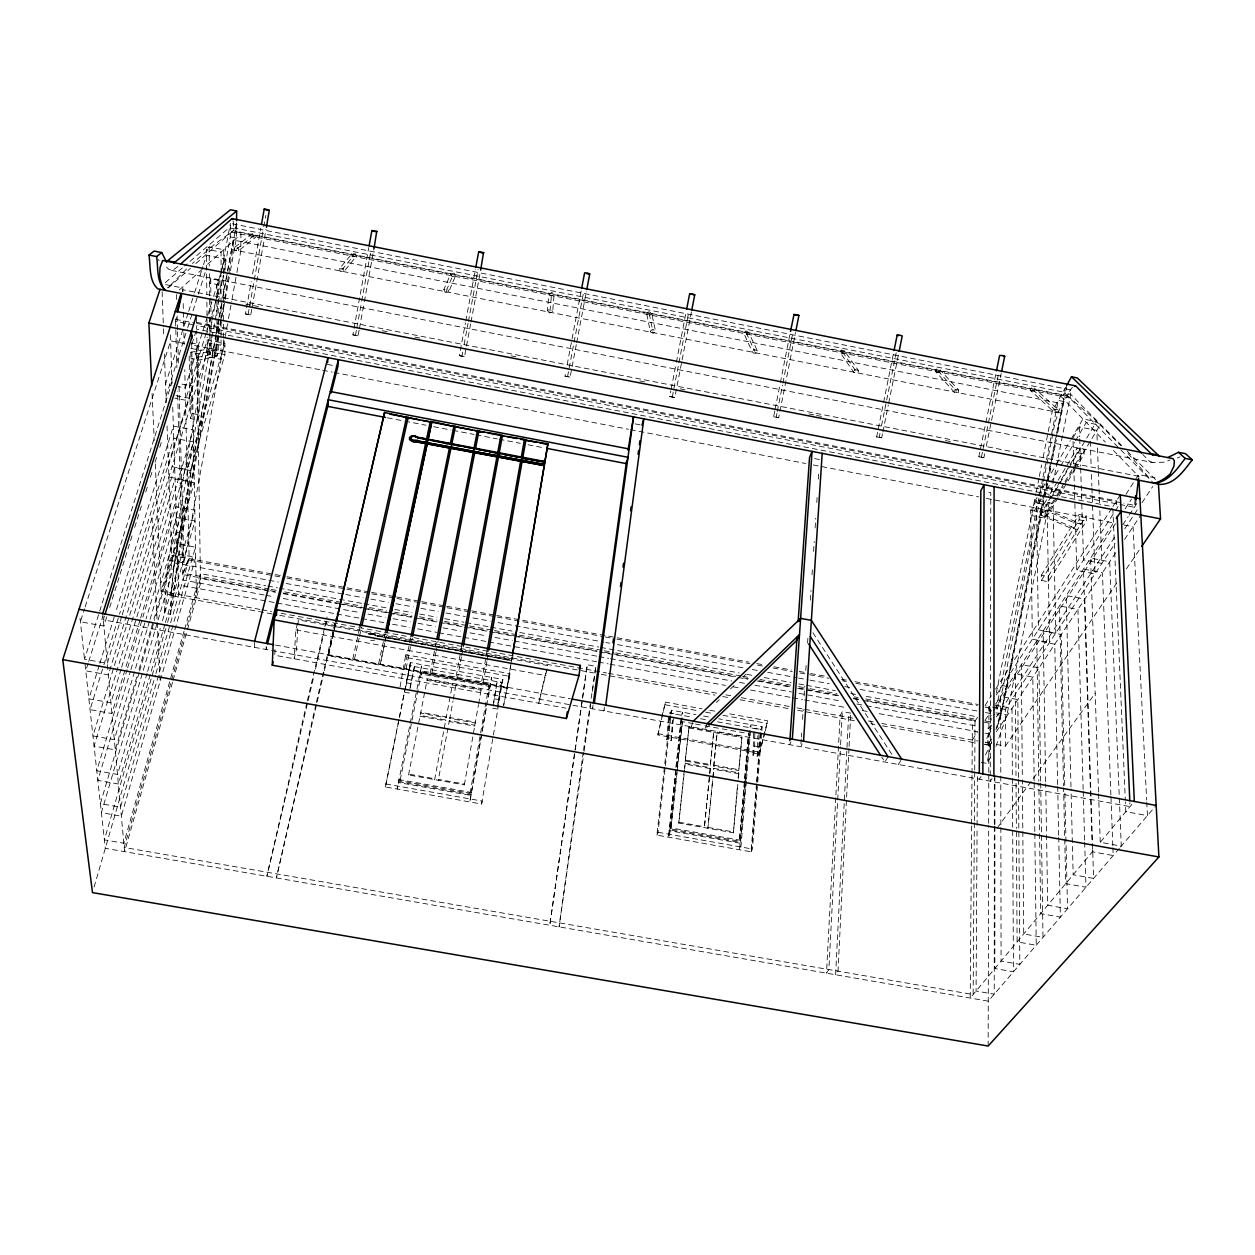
<?xml version="1.0" encoding="UTF-8"?>
<svg xmlns="http://www.w3.org/2000/svg" width="1255" height="1255" viewBox="0 0 1255 1255"><rect width="100%" height="100%" fill="white"/><g stroke="black" fill="none" stroke-linecap="round" stroke-linejoin="round"><path stroke-width="0.75" stroke-dasharray="5 3.75" d="M221.053 322.284L221.053 359.338L207.357 356.702L207.185 337.156M221.053 320.339L221.068 304.745M221.068 302.784L221.068 275.488M221.068 273.543L221.084 252.098L206.432 249.212L206.824 294.156M994.321 826.48L994.242 994.195L976.076 991.042L977.08 827.28M994.321 824.535L994.337 777.724M994.886 826.151L994.854 968.546L1013.46 971.794L1012.675 829.335M994.901 824.19L994.901 777.378M223.547 339.838L223.531 345.721L209.836 343.07L207.357 356.702M223.547 337.877L223.61 304.573M223.61 302.612L223.672 275.174M223.672 273.229L223.719 249.714L209.177 246.843L206.432 249.212M168.892 477.041L187.356 480.508L224.896 354.741L224.927 343.384L207.216 339.948L168.484 466.06L187.089 469.558L224.927 343.384M225.131 269.778L225.163 258.969L206.479 255.298L203.514 264.632M774.759 411.075L773.629 416.833L778.68 417.742L795.529 332.528M988.156 1046.043L988.673 825.194M988.673 823.249L988.783 774.366M988.799 772.405L988.94 706.408L991.074 703.114M223.672 273.292L230.308 236.866L230.387 223.421L1070.578 389.85L1070.703 394.368L1050.09 498M977.08 825.335L977.394 774.649M971.59 826.041L970.225 998.039L1094.595 849.07M971.605 824.08L971.998 775.214M972.013 773.268L972.39 725.264L977.755 716.919L864.224 695.992M974.351 822.668L973.143 994.556L124.214 847.47L171.135 681.92M974.366 820.723L974.711 771.888M974.711 769.927L975.057 721.107L863.299 700.525M1066.562 385.614L1066.656 389.003L1063.079 395.388L235.469 231.689L236.552 221.084M230.449 270.656L236.395 238.073L236.536 222.919M753.628 732.983L753.078 755.369L757.377 756.153L758.93 746.851L759.055 732.653M753.078 755.369L754.647 746.066L754.804 731.885M547.337 310.487L549.627 313.028L552.686 311.538L554.098 294.36L551.933 292.446L549.015 293.874L547.337 310.487L550.412 308.997L552.686 311.538M549.015 293.874L551.18 296.29L554.098 294.878M757.377 756.153L757.832 735.618M254.483 647.36L254.639 641.258M266.233 646.435L266.123 649.478L267.08 645.666M646.717 313.703L648.992 311.726L651.627 313.17L655.534 331.273L653.118 333.344L650.341 331.822L646.717 313.703L649.494 315.664L651.784 313.687M650.184 331.289L652.584 329.218L655.534 331.273M275.018 649.572L274.767 655.267L565.88 708.149M849.008 748.294L838.026 971.135L835.626 974.743L848.49 717.342L850.749 713.107L842.325 711.569L840.113 715.805L835.877 795.733M849.102 746.349L850.749 713.107M835.783 797.694L826.496 973.158L828.865 969.55L840.489 746.741M840.599 744.795L842.325 711.569M668.413 717.452L666.86 739.76L671.19 740.544L673.606 717.091M297.498 623.202L295.866 629.885L294.141 658.781L296.541 648.898L298.314 619.86L547.682 665.558L546.207 671.111M801.286 738.897L800.768 746.709L802.165 743.964M801.412 736.936L801.678 733.03M802.573 719.366L803.216 709.593M804.11 695.929L804.737 686.156M805.773 670.531L806.275 662.718M807.561 643.172L807.953 637.32M810.385 600.204L811.012 590.43M812.048 574.806L812.55 566.993M813.585 551.369L814.228 541.595M815.123 527.931L815.75 518.158M816.785 502.533L817.287 494.721M818.323 479.081L818.825 471.268M671.19 740.544L672.555 720.103M765.377 730.896L767.558 720.778L727.1 713.389M670.17 715.162L656.898 835.108L751.055 851.816L756.451 783.967M756.592 782.038L760.765 729.704L762.13 726.723L718.77 718.817M751.463 851.016L756.843 783.151M757 781.206L760.844 732.732M751.055 851.816L752.467 849.039L761.675 732.559M761.832 730.614L762.13 726.723M745.282 784.783L740.481 842.45L669.511 829.837M745.439 782.853L749.439 734.803M746.396 781.002L740.921 847L739.556 849.776L749.706 727.68L751.055 724.715L746.552 779.057M677.151 769.566L670.829 828.959L739.383 841.148L748.357 733.689M744.733 780.83L739.383 841.148M744.905 778.916L748.749 732.842M684.32 769.754L678.767 823.076L733.406 832.802L737.485 785.144M738.144 777.52L741.956 736.685L717.233 732.198L716.872 733.045L713.75 766.083L738.74 770.586L741.956 736.685M733.406 832.802L738.207 780.5M738.364 778.586L738.85 772.876L713.828 768.358L707.898 828.253L712.746 779.794M507.13 687.081L506.847 688.242L328.418 655.769L336.026 622.151M218.558 335.838L181.63 538.552L170.586 614.37L164.593 613.271L175.559 537.438L223.312 275.221M550.019 311.005L551.557 294.376M712.934 777.896L713.828 768.358M713.75 766.083L717.233 732.198M709.969 768.562L684.901 764.044L685.246 763.197L710.33 767.731L704.337 827.625L709.608 775.355M689.011 727.069L685.23 760.922L710.267 765.44L713.781 731.571L689.011 727.069L684.508 767.856M709.797 773.441L710.33 767.731M710.267 765.44L713.781 731.571M678.767 823.076L684.461 770.821M684.665 768.923L685.246 763.197M675.708 769.441L668.476 837.163L669.668 834.355L676.068 774.257M675.927 767.495L681.496 715.256L682.673 712.244L676.9 766.507M668.821 836.363L676.053 768.593M676.257 766.664L681.418 718.268M677.355 767.636L682.234 721.656L694.141 723.711M677.073 772.562L670.829 828.959M677.276 770.648L682.579 720.794M352.781 658.969L360.012 626.543M354.428 659.267L359.087 638.293M1135.195 499.474L1134.332 507.255L196.706 325.469M1136.12 499.678L1135.477 505.53L1123.931 503.286M656.898 835.108L658.059 832.285L670.892 716.025M671.111 714.079L671.535 710.205L695.976 714.66M764.875 732.763L759.448 753.329L657.918 734.928L665.448 702.125L702.047 708.824M375.449 635.626L510.926 659.832L377.347 635.987M378.634 663.691L385.489 631.845M604.408 707.02L603.89 710.895L604.8 708.055M211.875 321.908L168.499 560.059L165.252 589.521L164.593 613.271M583.246 752.247L559.071 926.865L583.873 753.188M583.512 750.317L595.874 666.327L587.293 664.758L549.753 925.249L575.025 751.588M584.14 751.259L590.54 704.934M592.407 691.411L593.474 683.693M593.741 681.763L595.874 666.327M593.066 704.981L592.548 708.84L593.442 705.985M575.292 749.659L582.383 699.49M582.649 697.56L587.293 664.758M385.834 783.967L482.249 801.082L481.559 804.016L385.395 786.948L398.886 719.476M404.439 668.382L410.683 637.822M406.071 668.68L412.299 638.12M399.576 716.887L410.416 662.577L502.879 679.441L498.768 702.894M545.705 672.947L538.756 703.224L547.164 668.915M498.172 703.208L501.529 682.171L497.2 681.371L493.56 702.675M397.694 786.069L397.223 789.05L421.79 664.648L421.272 667.817M470.28 792.438L470.092 793.286L400.078 780.845L400.22 779.983M493.168 706L497.2 681.371M497.341 707.145L501.529 682.171M421.209 674.139L421.351 673.245L400.078 780.845M449.337 720.637L449.165 721.515L474.704 726.127L474.892 725.249L449.337 720.637L438.277 780.265L438.45 779.418L464.523 784.061L464.334 784.908L408.534 774.978L408.675 774.115L434.81 778.775L434.654 779.622L445.776 719.994L420.174 715.381L420.017 716.26L445.603 720.888L445.776 719.994M506.847 688.242L512.354 655.439M512.495 654.859L506.989 687.662L328.465 655.157M509.53 676.351L509.969 673.731L405.757 654.702L405.224 657.322L509.53 676.351L503.757 704.996M481.559 804.016L498.627 704.541M446.184 717.782L446.356 716.903L420.77 712.291L420.629 713.169L446.184 717.782L452.49 684.053L427.202 679.457L427.045 680.351L481.041 690.172L481.23 689.277L456.004 684.697L455.832 685.591M430.183 673.072L436.426 641.18M431.814 673.37L435.909 652.349M470.092 793.286L488.885 685.544L488.681 686.422M486.218 708.275L469.809 801.929L491.584 677.386L487.552 700.541M1056.773 432.755L1062.844 403.812L233.163 239.987L222.872 298.172M464.334 784.908L478.469 704.777M478.657 703.898L481.23 689.277M486.893 661.495L483.159 682.72M487.113 660.161L488.807 650.514M400.063 686.893L405.757 654.702M487.207 650.216L481.528 682.422M216.189 335.493L176.422 551.541M216.535 333.626L219.201 318.723M219.531 316.856L222.543 300.039M251.769 309.248L250.718 315.036L245.494 313.938L251.267 281.544M252.631 273.919L260.789 228.19M248.114 314.44L263.425 228.708M263.77 226.81L265.809 215.374M252.114 307.334L266.06 229.226M404.675 692.242L409.083 693.042L414.511 666.311L410.15 665.511L405.836 686.752M272.068 613.946L171.935 595.592L171.527 592.768A119.288 16.66 -79.2 0 1 174.382 562.868L180.924 526.614M212.221 319.994L230.387 223.421M216.001 334.159L174.618 561.189L171.339 590.634L170.586 614.37M216.268 332.701L218.809 318.77M219.06 317.342L222.213 300.071M222.559 298.141L227.218 272.586M227.469 271.268L236.52 224.629M218.919 333.924L224.849 301.326M225.21 299.412L230.104 272.57M168.499 560.059L183.905 562.899L228.128 320.574M228.473 318.645L231.626 301.341M231.987 299.412L236.536 274.421M236.897 272.492L240.756 251.329L240.96 234.058L205.13 266.562M359.118 330.159L358.02 335.916L352.875 334.834L368.766 247.612M355.479 335.352L356.514 329.657M356.859 327.759L361.362 303.114M361.707 301.216L371.041 250.027M359.463 328.277L363.966 303.632M364.311 301.733L374.006 248.647M217.946 335.258L181.175 535.509L176.28 569.974A157.299 21.366 -79.3 0 0 174.461 586.258L171.935 595.592M218.307 333.328L220.77 319.852M221.131 317.923L224.316 300.604M224.661 298.674L233.163 247.015A27.532 4.063 -80.3 0 0 233.163 239.987M470.625 323.916L464.538 356.577L461.934 356.389L459.361 355.573L465.448 322.896M465.809 320.982L475.472 269.088M461.95 356.075L462.671 352.231M464.099 344.545L468.037 323.413M468.397 321.484L478.061 269.605M470.986 322.002L480.289 272.037M461.856 645.572L455.879 677.747M449.745 718.425L449.918 717.546L475.441 722.158L475.253 723.021L449.745 718.425L452.961 701.121M453.29 699.286L456.004 684.697M461.448 656.836L457.51 678.045M461.683 655.502L463.472 645.87M576.296 344.623L570.115 377.128L565.032 376.233L565.707 372.311M567.166 364.656L581.332 290.078M567.542 376.641L573.723 344.121M574.084 342.207L583.544 292.493M576.657 342.709L586.477 291.097M452.318 684.948L452.49 684.053M436.175 651.031L438.136 640.866M691.427 311.899L674.814 397.521L669.762 396.611L670.845 390.823M671.205 388.925L676.006 364.17M676.367 362.271L685.967 312.793M672.272 397.019L678.547 364.672M678.924 362.773L688.885 311.381M408.534 774.978L427.202 679.457M1040.081 498.643L1002.918 688.085L996.329 712.762M1040.458 496.729L1043.078 483.332M1043.454 481.418L1055.094 422.088L1059.283 409.914A26.653 7.404 -77.5 0 1 1062.844 403.812M775.119 409.177L779.998 384.563M780.359 382.665L790.101 333.422M776.155 417.256L776.908 413.46M777.269 411.562L782.524 385.05M782.885 383.152L793.003 332.026M996.329 693.027L1035.908 493.686M1036.285 491.772L1038.952 478.359M1039.328 476.445L1041.619 464.946M1043.14 457.275L1052.27 411.264L1065.668 387.199M996.141 709.075L1039.642 494.172M1040.019 492.258L1042.67 478.861M1043.062 476.947L1058.263 400.439L1063.958 401.553L1070.578 389.85M981.237 762.35L986.869 763.385L991.607 742.207M1050.451 466.185L1001.223 713.813L996.909 728.025M1050.827 464.256L1055.784 439.313M1056.177 437.383L1064.946 393.239L1064.82 388.705M995.952 729.798L1006.275 691.583L1044.568 499.098M1044.96 497.184L1047.611 483.803M1047.988 481.889L1051.031 466.578M1052.553 458.938L1056.349 439.815M1057.871 432.159L1063.958 401.553M1041.336 498.941L1031.563 515.57L1044.395 518.048L1047.015 504.902L1049.98 499.914M995.937 746.301L1006.965 714.864L1049.713 499.929M410.15 687.238L414.511 666.311M503.522 705.655L509.969 673.731M882.485 433.885L881.685 437.791L876.649 436.897L883.222 404.251M883.614 402.337L893.67 352.404M879.19 437.305L879.959 433.461M881.512 425.79L896.211 352.812M882.877 431.955L888.289 405.067M888.681 403.153L898.753 353.204M399.278 717.578L410.416 662.577M385.395 786.948L399.184 718.786M1043.768 495.741L1000.784 715.381A115.68 30.449 -79.6 0 1 996.705 727.539M1044.144 493.952L1047.062 479.583M984.704 453.792L983.857 457.683L978.837 456.789L985.504 424.3M985.897 422.386L996.094 372.704M981.379 457.212L998.635 373.112M986.273 446.152L1001.176 373.519M1047.439 477.779L1050.78 461.589M1051.157 459.785L1056.396 434.559M384.752 642.984L380.202 664.585L384.658 643.58M385.144 641.07L387.183 631.532M385.065 641.682L387.105 632.128M410.15 665.511L406.463 682.846L410.871 683.661M359.51 636.379L361.628 626.841M176.422 317.656L175.575 321.358L194.792 325.092M315.931 704.322L276.398 877.935L323.947 672.664M316.37 702.408L333.155 630.026M333.61 628.112L335.807 618.59M324.386 670.766L333.626 630.857M334.065 628.943L335.399 623.249M328.418 655.769L335.964 622.762M502.879 679.441L502.157 682.563L409.93 665.762M306.91 702.69L266.876 876.288L313.719 676.759M307.349 700.792L324.37 628.41M324.81 626.496L327.053 616.974M315.507 669.15L323.994 633.053M325.767 625.445L326.661 621.649M511.554 660.679L377.724 635.548M657.918 734.928L661.448 718.817M661.887 716.966L665.448 702.125M759.448 753.329L767.558 720.778M171.668 680.037L184.987 633.006M187.121 625.492L200.455 578.461L275.598 592.297M172.484 682.391L124.606 851.659L102.722 613.601M173.017 680.508L186.854 631.61M187.387 629.728L200.533 583.261L196.674 331.069M183.999 631.312L123.837 843.235L104.385 839.862L167.025 624.268M184.532 629.43L200.376 573.613L265.809 585.677M161.738 675.519L121.343 816.158L101.388 812.675L177.473 554.02L195.67 557.393L162.287 673.653M167.574 622.402L178.461 584.908L275.159 602.667M94.094 887.065L155.369 675.363M155.918 673.48L170.068 624.614M170.617 622.731L189.176 558.569L184.752 369.739M147.102 673.26L117.515 774.445L96.792 770.805L127.1 669.668M147.651 671.394L160.263 628.284M162.46 620.786L194.792 510.236L175.951 506.722L142.819 617.225M164.907 624.315L118.394 783.999L97.843 780.39L130.347 671.488M165.44 622.449L194.996 520.998L176.296 517.515L146.035 618.903M259.958 609.412L161.095 591.293L171.747 555.353L166.978 424.504M136.811 676.963L115.24 749.847L94.062 746.098L175.057 478.955L194.29 482.579L153.941 619.013M139.007 669.48L153.377 620.88M139.054 672.79L100.4 803.639L120.511 807.169L195.482 547.196L177.143 543.792L154.506 620.441M139.603 670.923L153.957 622.307M149.455 621.413L114.315 739.713L92.948 735.916L174.696 467.55L194.07 471.19L150.004 619.531M127.665 667.786L142.27 619.091M130.912 669.605L145.47 620.786M189.176 355.871L190.462 418.543L197.757 419.923L199.294 414.84L198.274 344.325L190.635 342.85M218.229 318.911L218.276 351.839L217.005 356.059L198.51 360.169L190.948 358.71L209.883 354.679L217.005 356.059L216.848 284.446L218.166 280.163L210.73 278.704L209.397 282.987L216.848 284.446M140.058 619.892L111.915 713.546L90.062 709.655L103.334 666.593M140.623 618.009L193.521 441.933L173.755 438.183L119.492 614.166M121.076 669.103L110.926 702.753L88.87 698.8L99.286 665.181M121.641 667.236L136.309 618.652M136.873 616.785L193.301 429.885L173.363 426.104L115.491 612.895M190.462 418.543L191.999 413.46L190.791 350.49M210.965 317.499L211.169 350.474L209.883 354.679L209.35 273.794M103.914 664.726L118.911 616.048M211.326 316.323L185.458 400.204L174.822 398.18M211.907 314.456L216.503 299.553M217.068 297.686L225.116 271.582M121.688 616.519L107.303 663.346L84.509 659.236L171.951 382.195M122.206 614.809L192.486 386.116L181.285 383.983M197.757 419.923L196.674 349.502L198.274 344.325M99.867 663.315L114.911 614.762M207.201 316.935L185.175 387.983L178.022 386.618M207.781 315.068L212.989 298.235M213.57 296.368L225.163 258.969M235.469 231.689L236.489 228.41L1062.985 391.999L1063.079 395.388M106.785 616.754L103.867 626.057L80.383 621.79L84.571 608.769M109.687 607.451L132.371 534.834M134.709 527.398L141.69 505.059M145.753 492.023L148.09 484.571M150.412 477.12L152.734 469.684M155.071 462.232L157.393 454.781M159.73 447.345L162.052 439.893M196.094 330.944L191.717 344.952L320.653 369.849M88.117 663.362L85.779 670.813L108.354 674.861L207.31 351.337L224.896 354.741M88.713 661.495L102.753 616.77M104.479 616.111L103.302 619.86L1130.049 806.604L1129.877 802.698M165.958 396.486L187.152 329.422M187.748 327.555L197.757 295.898M198.353 294.031L206.589 267.943M188.077 313.217L165.503 384.218L170.868 385.254M188.674 311.35L194.007 294.533M194.603 292.666L202.918 266.499M85.167 606.918L170.633 340.874L185.975 343.839M991.34 725.563L985.41 742.678M443.831 289.529L445.305 292.399L448.851 291.615L455.675 275.41L454.106 273.166L450.733 273.919L443.831 289.529L447.376 288.744L448.851 291.615M450.733 273.919L452.129 276.633L455.502 275.896M876.649 436.897L881.716 437.728M671.535 710.205L670.39 713.232L692.87 717.327M666.86 739.76L667.691 737.626L672.021 738.411M692.807 722.566L691.113 726.77L693.921 724.072M269.354 589.081L182.775 573.143L188.736 558.585L182.806 574.57L275.284 591.591M707.145 723.664L704.824 729.265L707.616 726.567M991.419 742.552L984.877 756.216M446.341 290.564L453.118 274.908M245.494 313.938L250.749 314.958M738.85 772.876L738.473 773.707L713.468 769.19M789.599 744.686L790.964 741.925M990.54 757.251L986.869 763.385M1037.101 497.419L1034.183 502.424L1047.015 504.902M1038.073 495.741L1055.612 465.699M1056.584 464.036L1070.233 440.678M1071.205 438.999L1082.892 418.982L1096.478 421.649L1099.945 425.147L1064.24 484.869M1030.7 510.22L1047.172 513.405L1049.588 642.466L1032.332 639.219L1030.7 510.22L1036.473 500.337L1053.071 503.553L1055.784 633.1L1038.403 629.822L1036.473 500.337M1097.184 440.176L1096.807 430.387L1079.363 426.967L1072.962 437.917L1073.762 465.181M888.085 756.624L884.916 762.02L881.747 757.094M1042.309 497.278L1050.121 483.975M1051.11 482.312L1059.895 467.346M1060.867 465.683L1074.547 442.403M1075.519 440.74L1086.265 422.449L1099.945 425.147M1060.24 481.277L1040.332 514.832L1046.999 516.119L1077.637 529.453L1070.578 528.104L1040.317 514.832L1040.254 510.503L1049.211 495.38M1050.2 493.701L1057.165 481.936M1058.153 480.257L1077.041 448.317L1083.991 449.682L1084.147 454.106L1077.119 465.84M1061.244 479.598L1069.213 466.17M1070.201 464.491L1077.182 452.741L1077.041 448.317M1050.968 498.251L1058.891 484.916M1059.879 483.253L1096.478 421.649M1058.043 497.686L1046.999 516.119L1046.921 511.789L1055.941 496.682M1056.945 495.003L1063.958 483.253M1064.962 481.575L1073.966 466.468M1074.97 464.789L1083.991 449.682M1044.395 518.048L1063.252 486.516M900.839 760.436L898.423 764.468L896.305 761.22M1059.047 496.007L1067.079 482.595M1068.083 480.916L1076.115 467.519M1041.305 575.214L1079.049 514.472L1086.171 515.836L1086.344 521.17L1048.223 581.724L1041.383 580.422L1041.305 575.214L1048.129 576.516L1086.171 515.836M1041.383 580.422L1079.222 519.805L1079.049 514.472M985.065 705.514L991.403 695.647M995.639 689.058L1111.867 508.071M1120.323 494.909L1112.761 506.675L196.643 329.187L196.47 317.389M996.376 694.894L1114.252 512.401M1115.319 510.754L1118.503 505.828M1125.939 494.313L1134.426 481.167M1135.493 479.52L1138.677 474.594L1158.098 478.39M991.309 720.103L988.94 707.867L989.74 706.628L985.881 705.922M972.28 740.042L977.661 731.759L875.661 713.013M985.034 720.433L991.45 710.55M995.654 704.086L1114.691 521.029M993.584 710.565L1115.444 523.696M1125.06 508.95L1131.477 499.114M991.042 725.045L988.893 728.292L985.222 727.618M996.392 716.903L1115.303 536.167M1122.817 524.778L1128.167 516.636M1129.233 515.005L1137.814 501.984M996.219 744.435L1005.428 746.113L1005.302 709.42L1115.067 543.462M1124.747 528.826L1133.359 515.805M1134.426 514.173L1137.658 509.295M1141.972 502.784L1152.733 486.516M988.862 743.086L993.442 736.199M996.454 731.681L1116.934 550.882M1124.527 539.477L1140.811 515.052M979.245 779.167L981.049 776.516M1005.428 746.113L1117.64 581.724M1126.425 568.829L1140.732 547.886M992.077 778.524L990.258 781.175L990.775 492.65L987.465 492.007M997.192 828.049L1095.176 693.309M234.199 247.69L234.324 250.278L238.199 251.031L256.067 236.928L255.957 234.481L252.286 233.759L234.199 247.69L238.042 247.674L238.685 250.702M251.831 234.073L252.428 236.96L256.067 236.928M339.619 268.476L340.199 271.472L344.011 271.457L356.326 256.271L355.463 253.839L351.839 253.871L339.619 268.476L343.446 268.46L344.011 271.457M351.839 253.871L352.373 256.71L355.996 256.695M978.837 456.789L983.92 457.62M341.815 269.966L353.91 255.283M1098.533 791.999L1090.579 558.114L1109.671 561.769L1121.28 846.105L1100.243 842.309L1134.332 801.459M1119.287 848.443L988.265 1001.161L105.31 848.317L84.932 663.095M1120.558 846.952L1156.169 805.443M352.875 334.834L358.083 335.854M1072.46 387.356L1071.033 389.081A26.951 7.546 -77.4 0 0 1067.409 395.733L233.226 230.716L214.134 244.662L192.439 263.425M186.571 268.978L167.762 287.866L173.865 282.861M716.417 702.471L719.225 699.772M730.473 688.979L734.693 684.932M743.133 676.837L745.941 674.139M179.339 289.952L203.702 267.864M177.881 266.452L172.515 270.453L168.75 269.292L166.146 266.688A212.126 36.426 -81.5 0 1 164.53 264.115M168.201 287.819L190.321 268.397M195.858 263.534L235.156 229.022L229.022 227.814L184.595 266.013M165.331 282.579L183.105 267.284M236.442 249.196L253.949 235.501M459.361 355.573L464.538 356.577M564.985 376.139L570.115 377.128M1177.347 457.997L1179.982 456.867M669.731 396.533L674.814 397.521M773.629 416.754L778.68 417.664M374.79 640.191L370.68 640.458M367.982 633.697L370.241 633.242M368.499 634.152L374.115 634.763M984.579 744.544L988.909 745.235L990.556 742.976A115.68 30.449 -79.6 0 0 991.466 740.874M369.943 633.336L374.194 634.152M369.88 633.948L372.06 634.104M679.128 822.26L704.698 826.825M708.259 827.453L733.798 832.002M398.635 781.708L471.127 794.588M658.059 832.285L752.467 849.039M685.575 760.091L710.628 764.609M714.126 765.236L739.117 769.754M665.15 704.761L697.921 710.754M705.639 712.15L713.358 713.562M723.005 715.319L767.354 723.429M703.569 716.04L709.263 717.091M673.809 713.562L669.527 712.793L668.476 730.426L672.806 731.21M754.835 728.339L759.087 729.108M700.447 718.707L708.024 720.088M717.499 721.813L760.765 729.704M275.567 645.07L570.382 698.768M420.221 672.915L490.03 685.638M695.458 724.072L703.647 725.437M704.902 725.782L747.305 733.391M688.666 727.916L741.564 737.532M494.407 698.815L498.784 699.615M754.647 746.066L758.93 746.851M657.902 733.657L759.291 752.059M754.051 753.282L758.349 754.067M492.666 708.197L497.058 708.981M271.284 589.442L277.057 590.509M284.744 591.921L342.474 602.557M344.388 602.918L361.707 606.102M369.409 607.514L386.728 610.714M394.415 612.126L411.734 615.311M419.437 616.738L436.756 619.923M444.443 621.351L467.535 625.602M469.464 625.947L492.54 630.198M494.47 630.559L517.562 634.81M519.476 635.171L602.212 650.404M604.141 650.765L613.758 652.537M615.687 652.898L740.748 675.927M742.678 676.288L750.365 677.7M759.981 679.473L790.775 685.152M798.462 686.563L808.095 688.336M810.008 688.697L836.944 693.654M854.263 696.839L858.122 697.56M865.809 698.972L977.41 719.539M985.097 720.95L992.799 722.362M283.002 593.019L340.795 603.655M342.725 604.016L365.848 608.267M367.762 608.628L390.885 612.895M392.815 613.24L412.079 616.785M419.782 618.213L437.132 621.398M444.835 622.825L462.169 626.01M469.872 627.437L487.222 630.638M494.925 632.049L516.119 635.956M518.048 636.301L597.035 650.859M604.737 652.271L735.744 676.398M743.462 677.826L749.235 678.892M758.867 680.665L789.693 686.344M799.325 688.116L839.783 695.568M853.274 698.047L859.048 699.113M866.766 700.525L976.578 720.762M984.281 722.174L991.983 723.602M283.316 593.709L337.266 603.655M339.195 604L362.319 608.267M364.232 608.612L387.356 612.879M389.285 613.24L412.409 617.491M414.338 617.852L437.462 622.104M439.391 622.464L462.515 626.716M464.444 627.076L487.568 631.328M489.481 631.689L512.605 635.94M514.534 636.301L597.396 651.549M599.325 651.91L736.12 677.104M738.05 677.465L747.682 679.237M757.33 681.01L790.085 687.034M797.788 688.462L840.175 696.258M853.667 698.753L861.369 700.164M264.052 594.948L182.963 580.03L177.567 391.152M265.966 595.309L273.668 596.721M283.301 598.494L360.295 612.66M367.982 614.072L385.316 617.256M393.019 618.684L410.338 621.868M418.041 623.28L435.359 626.465M443.062 627.877L460.381 631.077M470.013 632.834L485.403 635.673M495.035 637.446L512.354 640.63M514.283 640.991L597.051 656.208M598.964 656.569L608.597 658.342M610.526 658.687L731.791 680.994M739.477 682.422L745.266 683.473M754.883 685.246L791.45 691.976M799.153 693.388L841.509 701.184M856.898 704.024L864.601 705.436M866.53 705.781L977.896 726.269M277.088 603.028L334.818 613.632M336.748 613.993L359.84 618.229M361.769 618.59L384.861 622.825M392.564 624.237L409.883 627.422M417.586 628.849L436.834 632.379M438.748 632.74L461.856 636.975M463.77 637.336L486.877 641.572M488.791 641.933L596.58 661.73M598.51 662.091L608.126 663.848M610.056 664.209L725.531 685.434M733.234 686.846L740.921 688.258M750.553 690.03L790.964 697.451M792.893 697.811L802.51 699.568M804.439 699.929L846.78 707.71M862.185 710.534L867.958 711.601M985.081 733.124L990.65 734.144M261.887 609.773L271.504 611.53M281.136 613.303L406.275 636.238M413.977 637.65L606.494 672.962M608.408 673.308L718.142 693.435M725.845 694.846L733.548 696.258M741.25 697.67L789.379 706.502M797.082 707.914L802.855 708.965M804.784 709.326L852.914 718.142M868.319 720.982L874.092 722.033M881.794 723.445L977.802 741.046M985.175 742.411L994.384 744.09M168.029 594.446L174.021 595.545M984.846 744.184L990.477 745.203M279.771 615.358L593.662 672.9M601.365 674.312L714.989 695.129M722.692 696.541L730.394 697.953M740.011 699.725L788.156 708.542M797.788 710.314L855.565 720.903M870.97 723.727L874.813 724.433M882.516 725.845L976.876 743.133M377.645 636.159L457.997 650.874M459.91 651.22L475.206 654.028M477.12 654.373L492.431 657.181M494.345 657.526L509.64 660.334M295.866 629.885L546.113 675.645M709.75 710.22L715.538 711.287M171.543 270.405L1152.937 462.577L1163.981 462.185A203.953 65.401 -75.3 0 0 1170.099 459.879M176.5 532.183L182.571 533.312M1001.631 685.465L1007.326 686.516M994.933 705.2L1012.001 708.353L1012.659 827.39M171.747 555.353L273.464 574.241M275.378 574.602L285.011 576.374M286.94 576.735L369.739 592.031M371.653 592.391L394.76 596.658M396.69 597.019L419.798 601.286M421.727 601.647L444.819 605.914M446.749 606.275L469.856 610.542M471.786 610.903L494.894 615.17M496.807 615.53L749.047 662.138M756.749 663.566L764.452 664.993M774.084 666.766L791.403 669.982M799.106 671.394L808.738 673.182M810.667 673.527L826.072 676.382M841.477 679.222L847.251 680.288M854.953 681.716L978.178 704.494M992.58 707.067L1005.302 709.42M188.768 560.012L285.183 577.818M287.113 578.178L344.952 588.862M346.882 589.223L370.021 593.505M371.935 593.85L395.074 598.133M397.004 598.494L420.143 602.761M422.072 603.122L445.211 607.389M447.141 607.749L470.28 612.032M472.209 612.377L495.333 616.66M497.262 617.021L603.31 636.614M605.239 636.96L614.887 638.748M616.817 639.109L749.847 663.691M757.565 665.103L763.354 666.185M772.986 667.958L792.266 671.519M799.984 672.947L807.687 674.374M809.616 674.735L828.896 678.296M842.403 680.79L846.262 681.496M855.894 683.285L977.363 705.734M985.081 707.145L988.94 707.867M995.999 712.84L1006.965 714.864M174.382 562.852L278.406 582.053M286.124 583.465L343.901 594.133M345.831 594.494L363.166 597.694M370.868 599.121L388.219 602.322M395.921 603.733L413.256 606.934M420.958 608.361L438.293 611.562M445.996 612.989L465.26 616.534M472.978 617.962L490.313 621.162M498.015 622.59L603.969 642.136M605.883 642.497L609.742 643.203M617.444 644.631L744.591 668.099M752.294 669.511L759.997 670.939M767.699 672.351L796.596 677.684M798.525 678.045L808.157 679.818M810.087 680.179L829.335 683.74M844.756 686.579L852.459 688.007M860.161 689.419L977.676 711.114M985.379 712.542L995.011 714.315M996.941 714.675L1000.784 715.381M267.723 586.038L277.355 587.811M279.269 588.156L362.005 603.404M363.934 603.765L387.026 608.016M394.729 609.444L412.048 612.628M419.735 614.056L437.054 617.24M444.756 618.668L463.989 622.213M465.919 622.558L489.011 626.825M490.925 627.171L512.103 631.077M519.79 632.504L598.682 647.047M600.612 647.392L739.148 672.931M746.851 674.359L752.624 675.41M764.17 677.543L791.105 682.516M798.808 683.928L804.581 684.995M806.494 685.34L835.359 690.674M850.749 693.513L856.522 694.564M176.061 395.717L192.721 398.886M191.999 413.46L199.294 414.84M387.45 417.821L402.855 420.786M404.785 421.147L425.963 425.21M433.665 426.684L451 430.01M452.914 430.371L474.108 434.434M476.022 434.81L497.2 438.874M499.129 439.234L520.307 443.297M528.01 444.772L543.415 447.721M196.533 322.347L1116.526 500.823L1116.872 508.604M175.512 319.335L194.76 323.068M196.674 323.445L1122.001 502.926M327.43 364.389L337.893 366.413M635.171 423.892L640.27 424.88M814.558 458.577L819.593 459.55M322.566 370.209L332.199 372.076M334.112 372.437L628.535 429.288M630.465 429.665L805.569 463.487M813.271 464.962L978.759 496.917M986.446 498.408L1113.452 522.927M1124.135 524.998L1133.045 526.708L1146.662 800M211.169 350.474L218.276 351.839M1040.254 510.503L1046.921 511.789M190.933 348.404L196.674 349.502M1079.222 519.805L1086.344 521.17M1077.182 452.741L1084.147 454.106M165.66 284.634L182.822 287.991L182.916 291.882M1138.677 476.304L182.336 289.67L182.383 291.725M245.807 304.102L251.565 305.216M253.494 305.593L259.252 306.722M382.257 330.724L388.015 331.838M414.934 337.093L420.692 338.223M511.02 355.84L516.793 356.969M639.783 380.955L645.556 382.085M680.147 388.83L685.905 389.96M808.91 413.946L814.668 415.076M816.597 415.452L822.37 416.566M945.36 440.568L951.133 441.697M1074.123 465.683L1079.896 466.813M231.548 232.206L1069.558 397.913M230.308 236.866L236.395 238.073M231.422 249.494L1061.024 412.989M1152.937 462.577L1149.658 461.495L1142.803 454.498M372.092 633.383L375.81 635.203M1030.951 390.885C1040.473 392.799 1028.912 383.152 1030.951 390.885L1054.278 412.189L1057.996 412.173L1058.31 409.757L1034.355 388.172M1057.887 409.35L1054.153 409.365L1054.278 412.189M373.755 634.544L375.731 635.814M1067.409 395.733L1093.168 417.946L1120.825 445.619M1032.645 389.521L1056.083 410.762M844.505 350.914L841.587 350.035L840.019 352.404L853.871 372.374L857.557 373.096L858.593 370.805L844.505 350.914L843.815 353.565L840.301 352.875M858.279 370.319L854.592 369.582L853.871 372.374M988.438 745.25L987.607 741.846L988.799 735.822A152.655 39.109 -79.5 0 0 991.387 728.371M935.775 371.762C944.576 375.574 936.214 363.809 935.775 371.762L954.694 392.564L958.444 392.548L958.695 390.117L939.995 369.817M958.695 390.117L955.039 389.395L954.255 392.156M1121.75 445.635L1070.703 394.368L1064.946 393.239L1119.491 448.537M1127.272 451.173L1159.008 483.034M1120.856 449.918L1153.58 483.097M1060.742 396.172L1105.357 442.105M1113.483 450.451L1139.179 476.9M937.877 370.79L956.483 391.136M1128.072 453.494L1150.631 479.645M158.083 259.424L159.181 260.711M842.403 351.902L856.083 371.339M812.895 632.708L892.085 754.71M748.576 332.355L745.972 330.912L743.666 332.889L752.357 351.933L753.737 353.173L756.389 353.157L757.393 350.851L748.576 332.355L747.054 334.756L743.807 333.391M757.393 350.851L753.973 349.408L752.357 351.933M746.192 332.873L754.867 351.384M649.243 313.687L652.851 331.289M989.74 706.628L991.434 715.381M233.148 221.006L233.352 223.139A27.861 4.157 -80.4 0 1 233.226 230.716M79.991 618.213L84.571 659.801M1146.756 801.945L1147.447 815.609L1125.798 811.687L1125.39 801.929M152.043 517.75L160.154 681.041M152.075 393.49L154.224 440.489M155.291 463.989L161.095 591.293M1112.84 508.479L1125.311 799.984M1110.895 795.058L1102.423 572.672L1083.473 569.048L1092.023 842.027M1110.973 797.003L1112.824 845.776M1112.903 847.721L1113.201 855.534L1092.336 851.784L1092.085 843.988M1097.482 448.004L1098.298 469.527M1098.36 471.472L1098.956 487.128M1099.035 489.089L1099.553 502.784M1099.851 510.612L1101.859 563.432L1083.551 559.918L1081.763 503.224M1090.281 441.305L1091.175 466.64M1091.458 474.437L1091.866 486.14M1091.928 488.085L1094.972 573.849L1076.806 570.382L1074.829 502.204M162.13 291.693L163.417 326.849M163.479 328.81L163.762 336.622M164.405 354.192L166.256 404.973M1098.58 793.646L1100.243 842.309M170.429 334.928L171.998 383.716M172.751 407.138L178.775 594.525M1079.363 426.967L1079.677 436.74M1079.739 438.701L1080.602 466.076M1080.665 468.021L1081.716 501.263M1073.809 467.127L1074.264 482.72M1074.327 484.665L1074.766 500.243M1083.143 789.426L1077.935 609.412L1059.487 605.914L1063.534 785.85M1083.206 791.387L1084.618 840.301M1084.681 842.246L1085.983 887.254L1065.73 883.645L1063.581 787.811M175.575 321.06L176.908 367.793M176.531 294.517L176.688 300.4M177.112 316.072L177.488 329.783M177.551 331.744L178.461 365.048M179.057 386.587L183.905 562.899M1070.97 786.901L1066.201 595.592L1084.791 599.121L1093.591 878.39L1073.166 874.735L1071.017 788.846M1064.711 785.316L1061.259 634.434L1043.156 631.03L1045.65 781.849M1064.883 793.144L1067.534 908.761L1047.705 905.231L1045.697 783.81M183.199 303.553L183.826 330.818M183.873 332.763L184.156 344.435M1057.651 784.532L1054.765 644.176L1036.803 640.803L1038.811 781.112M1057.698 786.493L1058.687 835.218M1058.734 837.179L1060.381 917.107L1040.709 913.624L1038.842 783.057M1048.129 576.516L1048.223 581.724M191.686 342.991L196.423 597.757M1040.662 781.143L1038.967 667.88L1021.335 664.585L1022.339 777.802M1040.693 783.089L1042.999 937.36L1023.719 933.971L1022.354 779.763M1034.151 780.83L1032.818 677.104L1015.311 673.857L1016.001 775.574M1034.167 782.791L1034.795 831.72M1034.826 833.681L1036.238 945.235L1017.115 941.878L1016.362 830.355M206.887 301.969L207.169 335.195M1018.433 777.473L1017.836 699.6L1000.643 696.415L1000.863 825.806M1018.448 779.418L1019.829 964.358L1001.082 961.079L1000.863 826.904M209.177 246.843L209.303 266.091M1016.048 783.402L1016.362 828.41M210.73 278.704L210.84 296.164M210.856 298.094L210.95 315.554M218.166 280.163L218.197 297.592M218.197 299.537L218.229 316.966M398.98 779.575L398.51 782.555L470.939 795.435L471.598 792.485L398.98 779.575M420.598 670.656L420.08 673.825L489.842 686.516L490.532 683.395L420.598 670.656M670.374 827.814L669.182 830.637L740.089 843.235L741.47 840.458L670.374 827.814M216.989 350.02L198.416 353.769L190.823 352.31L209.852 348.639L216.989 350.02M1081.088 523.962L1073.998 522.598L1043.438 509.593L1050.137 510.879L1081.088 523.962"/><path stroke-width="1.5" d="M993.897 775.888L994.086 486.642M982.853 773.88L984.093 484.712L980.83 490.736L979.277 773.331M236.552 220.739L236.646 210.981L230.465 209.758L166.429 261.715M790.477 331.524L794.023 314.409L798.902 315.366L795.905 330.63M272.288 665.213L274.186 619.876L276.759 609.71L580.39 665.432L578.932 675.661L566.334 718.535L272.288 665.213L273.104 661.903M276.508 615.405L276.759 609.71M803.545 741.219L822.182 453.353M327.555 362.711L327.9 357.659L254.639 641.258M789.881 740.779L797.051 637.273M798.133 621.649L809.522 457.604L812.063 451.392L792.329 739.179M1135.195 499.474L1135.618 495.584M1136.12 499.678L1138.473 478.249M384.422 413.789L384.563 412.471L406.651 417.382M408.157 417.68L430.277 421.915M612.958 642.874L613.475 638.999M620.472 586.524L620.99 582.634M623.06 567.087L623.578 563.197M630.575 510.722L631.092 506.832M638.089 454.357L638.607 450.467M639.391 444.647L639.909 440.756M605.726 705.2L643.815 418.825L641.98 425.21M417.617 440.944L543.744 464.381L417.617 440.944L414.04 441.148L411.075 439.877L410.683 437.132M417.68 442.058L544.293 465.589L417.68 442.058L413.883 442.231L409.444 439.611L409.914 437.493L411.813 436.567M417.774 441.415L412.017 440.991L409.365 437.822L411.891 435.909L415.138 435.83L418.26 437.979L427.798 439.799M418.511 438.262L415.17 436.065L411.326 436.16M594.337 703.129L633.54 416.833L628.049 450.247M593.333 703.051L626.449 461.824M453.871 426.449L431.877 421.555L428.128 439.375M566.334 718.535L567.307 711.852M455.361 426.731L477.402 430.967M543.603 465.025L544.246 461.401L418.354 437.336M512.683 653.51L547.902 443.815L525.845 440.254M512.636 654.263L547.902 443.815M478.892 431.249L501.027 434.826L461.934 645.227M488.932 649.917L525.971 439.611M487.332 649.619L520.731 460.554M521.28 457.338L524.48 439.328L502.392 435.752M261.464 224.378L264.225 209.036L269.323 210.04L266.405 227.328M369.111 245.713L371.888 230.559L376.72 231.297L374.006 248.647M475.818 267.174L478.688 251.8L483.536 252.553L480.649 270.123M463.581 645.274L502.518 435.109M581.692 288.164L584.61 272.853L587.309 272.978L589.756 273.888L586.838 289.183M436.787 639.266L477.512 430.308M438.403 639.564L474.923 451.627M475.551 448.443L479.002 430.606M686.705 308.981L689.654 293.748L692.446 293.89L694.752 294.768L691.803 309.985M894.046 350.49L897.184 335.022L899.474 335.085L902.235 335.916L899.129 351.29M410.981 636.505L449.682 446.811M450.357 443.627L453.965 425.79M412.691 636.207L455.455 426.073M996.486 370.79L999.608 355.51L1002.055 355.479L1004.706 356.31L1001.568 371.606M387.183 631.532L431.877 421.555M387.513 630.23L427.312 443.203M385.567 631.234L430.371 421.272M360.012 626.543L406.73 416.723M361.989 625.539L408.236 417.021M544.246 461.401L536.481 460.585M544.795 462.405L418.605 437.618M177.222 311.915L181.489 293.372M178.132 310.252L181.536 295.427M336.026 622.151L384.563 412.471M336.356 621.46L384.485 413.13M266.342 643.391L338.411 359.683L337.893 366.413L331.163 393.003M267.566 643.768L328.261 404.408M579.292 669.182L580.39 665.432M102.722 613.601L196.439 315.429M105.059 614.244L192.439 335.43M1138.975 480.367L1158.898 856.977L988.156 1046.043L92.494 892.603L62.75 659.612L181.018 293.576M151.73 385.662L148.874 322.99L160.075 289.215M799.278 621.288L800.612 618.37L811.373 620.378L901.639 759.087M1066.734 385.301L1071.503 376.798L1077.292 377.943L1159.62 456.506M1004.706 356.31L1003.529 356.467M410.762 436.489L410.369 438.293L412.487 440.003L417.711 440.301M1116.307 518.55L1121.06 511.224M1141.83 546.27L1160.53 518.864L1158.459 484.163M377.112 231.595L375.873 231.72M166.617 262.17L161.738 252.569L154.161 251.078L148.953 255.063C150.678 266.123 148.718 280.932 157.926 288.948L1160.389 484.43C1174.947 484.273 1184.234 470.139 1192.25 459.801L1185.175 458.42C1177.221 468.727 1168.076 482.877 1153.58 483.097M708.997 725.217L796.847 640.332L799.498 634.544L707.145 723.664M693.372 721.154L800.612 618.37M483.881 252.82L482.548 252.93M180.814 263.864L232.018 218.59L1075.613 385.85L1141.438 453.086M173.723 263.158L236.646 210.981M148.953 255.063L156.624 256.569L161.738 252.569M589.63 273.966L587.042 273.763M1192.25 459.801L1185.504 453.683L1178.508 452.302L1167.887 457.479M694.752 294.768L693.262 294.831M798.902 315.476L793.835 314.581M1154.271 483.159A147.98 47.768 -76 0 0 1170.193 473.935L1173.927 466.107L1174.351 460.836L1172.97 458.608L162.679 260.46L160.044 267.55L159.62 276.414M1074.453 385.944L1075.613 385.85M411.232 436.803L413.052 436.536M267.692 210.244L264.193 209.13M481.92 252.851L478.688 251.8M62.75 659.612L1158.898 856.977M79.018 609.271L273.637 644.725M572.311 699.113L1156.169 805.443M274.186 619.876L578.932 675.661M431.61 440.536L454.498 444.913M464.021 446.733L473.559 448.553M477.371 449.274L486.909 451.11M490.721 451.831L500.243 453.651M504.071 454.388L519.319 457.306M523.131 458.028L532.669 459.848M443.376 443.015L447.204 443.752M456.773 445.588L460.601 446.309M489.309 451.8L493.137 452.537M521.829 458.012L525.657 458.75M330.332 391.513L629.132 448.976M390.023 414.197L419.217 419.798M422.904 420.503L471.896 429.9M474.767 430.449L484.399 432.3M488.07 433.006L503.584 435.987M507.428 436.724L517.029 438.56M520.7 439.266L536.795 442.356M540.074 442.984L547.76 444.458M405.538 417.837L409.381 418.574M476.571 431.469L480.414 432.206M385.536 417.46L327.759 406.385L328.245 399.733L628.002 457.291L626.214 463.597L547.274 448.459M175.292 311.318L1139.948 498.721M148.874 322.99L1160.53 518.864M167.731 260.805L174.994 262.232M1071.503 376.798L1151.164 453.714L1157.894 455.032M374.586 231.516L371.888 230.559M898.596 335.713L897.152 335.132M415.06 436.489L416.676 437.007M415.076 436.724L416.989 437.336M690.721 294.329L689.654 293.748M232.018 218.59L232.787 219.515M165.299 290.376C156.248 282.297 158.303 267.597 156.624 256.569M1151.164 453.714L1152.874 455.173M1178.508 452.302L1185.175 458.42M810.322 636.552L888.085 756.624M808.675 643.972L880.681 755.463M1120.323 494.909L1134.332 801.459M1117.217 516.401L1129.798 800.753M191.466 331.242L191.607 339.07M164.938 290.234A153.847 26.575 -81.1 0 1 159.636 276.367"/></g></svg>
